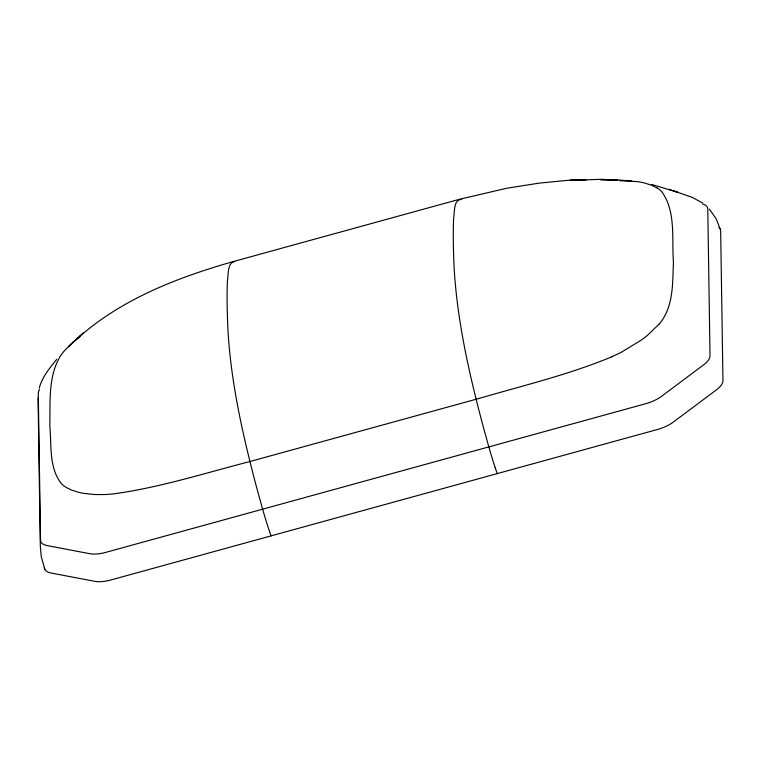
<?xml version="1.0" encoding="UTF-8"?>
<svg xmlns="http://www.w3.org/2000/svg" width="761" height="761" viewBox="0 0 761 761"><rect width="100%" height="100%" fill="white"/><g stroke="black" fill="none" stroke-linecap="round" stroke-linejoin="round"><path stroke-width="1.14" d="M39.22 388.224C42.026 377.066 49.722 368.067 56.752 359.278M59.634 357.27C47.886 378.008 50.435 403.168 49.807 426.065C51.681 445.185 48.694 467.863 61.546 483.815A89.104 38.202 -18.8 0 0 65.969 487.278L71.61 490.122L78.421 492.262A99.035 42.473 -18.8 0 0 84.167 493.432L94.821 494.526L104.219 494.564A89.398 38.316 -18.8 0 0 114.293 493.784C160.371 487.392 204.956 473.114 249.903 461.537L478.821 398.507C523.302 385.513 568.686 374.707 611.578 356.899M659.302 323.929L647.078 335.696A99.044 42.483 -18.8 0 1 641.409 340.005L621.556 352.124A89.389 38.297 -18.8 0 1 611.53 356.852M68.566 346.864C113.17 302.307 173.622 278.583 233.208 261.584L459.397 199.306L507.016 188.186L539.007 183.163L570.645 180.043L586.588 179.586L570.141 180.433L601.542 179.292L617.295 180.091L600.629 179.71L616.21 179.824L631.744 181.004M79.848 336.086L83.339 333.061L69.413 345.494L63.886 351.411A89.427 38.373 -18.8 0 0 59.605 357.28M72.618 342.555L77.926 338.188A98.882 42.426 -18.8 0 1 79.81 336.752M619.863 180.738L636.976 181.594A98.588 42.293 -18.8 0 1 644.748 183.068L651.549 185.218L657.209 188.043M234.749 261.527C226.959 262.964 228.652 274.683 227.425 280.638C226.711 297.427 227.235 314.264 227.986 331.045C231.087 382.241 242.217 432.562 255.201 482.046A257.741 32 74.6 0 0 257.817 491.787L262.64 509.185A69.013 8.571 74.6 0 0 269.033 529.998L271.04 535.887M651.768 184.476L677.547 192.21L668.843 189.27M461.489 199.401C453.156 199.601 454.831 212.557 453.613 218.359C452.909 234.769 453.432 251.216 454.108 267.625C457.104 319.211 468.31 369.922 481.39 419.768A257.741 32 74.6 0 0 484.006 429.508L488.828 446.907A69.013 8.571 74.6 0 0 495.221 467.73M674.693 191.23L692.339 197.413L702.498 202.949M709.366 209.104L716.101 218.673L720.21 229.042M497.228 473.608L495.221 467.711M44.832 569.314L41.227 556.443L40.304 545.723L38.05 397.936M44.376 567.392A23.648 10.14 -18.8 0 0 51.12 573.033L94.725 581.318A23.648 10.14 -18.8 0 0 110.764 580.015L657.504 429.48A23.648 10.14 -18.8 0 0 673.447 421.984L716.443 389.851A23.648 10.14 -18.8 0 0 722.95 380.567L720.667 230.964A23.648 10.14 -18.8 0 0 718.888 227.396M39.524 389.622A23.172 9.941 -18.8 0 0 38.288 393.456L40.523 540.063A23.172 9.941 -18.8 0 0 47.125 545.589L89.855 553.713A23.172 9.941 -18.8 0 0 105.57 552.429L645.889 403.663A23.172 9.941 -18.8 0 0 661.518 396.319L703.64 364.833A23.172 9.941 -18.8 0 0 710.023 355.729L707.787 209.123A23.172 9.941 -18.8 0 0 702.631 203.938M657.257 188.024A89.418 38.373 -18.8 0 1 661.623 191.525C676.272 211.434 671.621 238.849 673.437 262.041C672.619 280.819 673.561 301.346 663.554 318.06A89.113 38.212 -18.8 0 1 659.264 323.929"/></g></svg>
